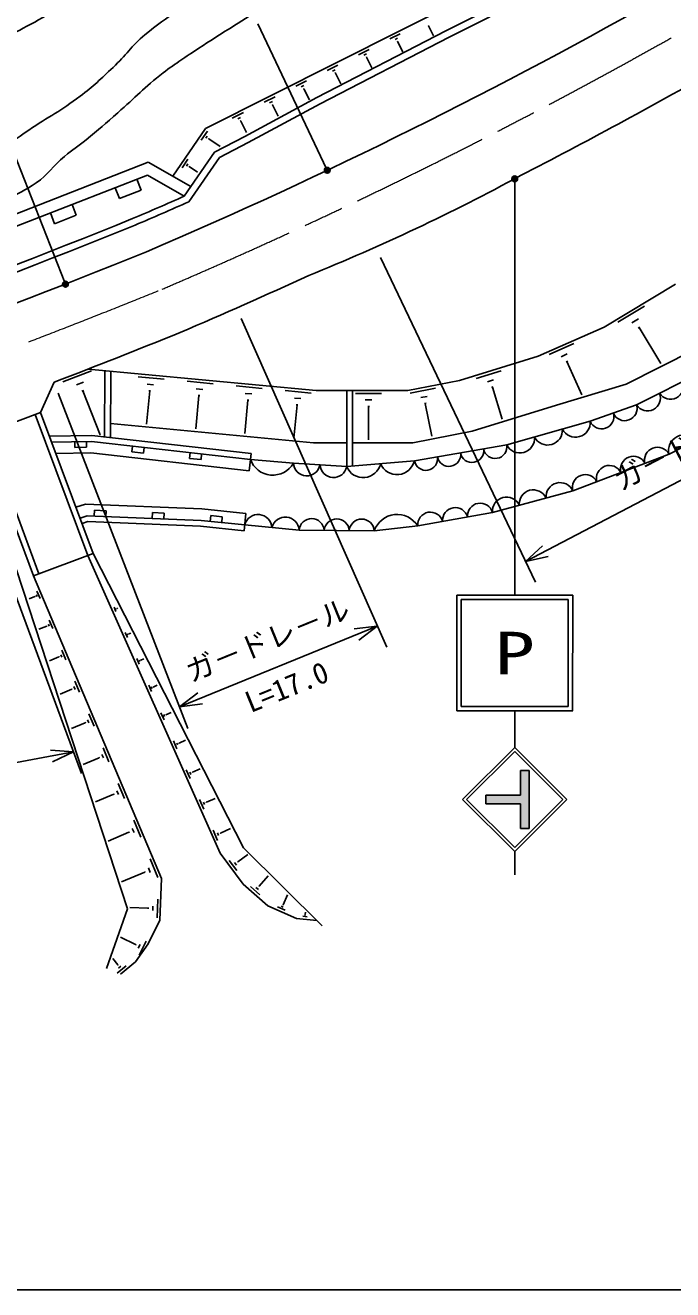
# Model space of a CAD drawing. Units: millimetres, scale not verified. Extents: x 40000 to 680000, y 20000 to 380000.
# Drawn here: x 496670 to 552498, y 205000 to 314125 of the extents above; entities that cross this region are included whole.
import ezdxf
from ezdxf.enums import TextEntityAlignment as Align

# ---------------------------------------------------------------- set-up
doc = ezdxf.new("R2010")
doc.units = ezdxf.units.MM
doc.header["$LTSCALE"] = 1000
doc.header["$PDMODE"] = 32
doc.header["$PDSIZE"] = 500
doc.linetypes.add('CHAIN', pattern=[18.5, 12, -1.5, 3.5, -1.5])
for name, color, linetype, lineweight in [('S-BGD', 7, 'Continuous', 25), ('S-BMK', 2, 'CHAIN', 13), ('S-STR-STRC', 7, 'Continuous', 25), ('S-TTL-BAND', 7, 'Continuous', 25)]:
    doc.layers.add(name, color=color, linetype=linetype, lineweight=lineweight)
doc.styles.add('@ＭＳ ゴシック', font='')
doc.styles.add('ＭＳ ゴシック', font='')
doc.styles.get('@ＭＳ ゴシック').set_extended_font_data('@MS Gothic')
doc.styles.get('ＭＳ ゴシック').set_extended_font_data('MS Gothic')

msp = doc.modelspace()

# ---------------------------------------------------------------- hatches: boundary and pattern name
at = {"layer": 'S-BGD'}
msp.add_hatch(color=256, dxfattribs=at).paths.add_polyline_path([(536373, 247684), (539373, 247684), (539373, 249809), (540123, 249809), (540123, 244809), (539373, 244809), (539373, 246934), (536373, 246934)])

# ---------------------------------------------------------------- linework, layer by layer
for p, q in [((512219, 305222), (548558, 323523)), ((532942, 313643), (546496, 320469)), ((533215, 313108), (546747, 319923)), ((521816, 307887), (532942, 313643)), ((528109, 312944), (529002, 313394)), ((531419, 314060), (531474, 314088)), ((531447, 314074), (531884, 313206)), ((522097, 307357), (533215, 313108)), ((528556, 312890), (528779, 313002)), ((528752, 312709), (528808, 312737)), ((528780, 312723), (529227, 311834)), ((525418, 311589), (526325, 312046)), ((525872, 311534), (526099, 311648)), ((526071, 311350), (526128, 311379)), ((526100, 311364), (526557, 310456)), ((522714, 310227), (523634, 310691)), ((523175, 310171), (523405, 310287)), ((523377, 309985), (523435, 310014)), ((523406, 309999), (523874, 309070)), ((519997, 308859), (520930, 309329)), ((520464, 308802), (520698, 308919)), ((515605, 304527), (521816, 307887)), ((517265, 307483), (518213, 307960)), ((520669, 308612), (520728, 308642)), ((520699, 308627), (521177, 307678)), ((515886, 303997), (522097, 307357)), ((517740, 307425), (517977, 307544)), ((517948, 307233), (518007, 307263)), ((517977, 307248), (518466, 306278)), ((514520, 306100), (515481, 306585)), ((515001, 306042), (515242, 306163)), ((515213, 305847), (515273, 305877)), ((515243, 305862), (515742, 304871)), ((509383, 301099), (512219, 305222)), ((511829, 304213), (512369, 304999)), ((512228, 304373), (512363, 304569)), ((512993, 303171), (515605, 304527)), ((512475, 304311), (512509, 304360)), ((512492, 304336), (513468, 303664)), ((513403, 302707), (515886, 303997)), ((485817, 293911), (507279, 302301)), ((507279, 302301), (510952, 300203)), ((510185, 301824), (510696, 302566)), ((510383, 299376), (512993, 303171)), ((510781, 298896), (513403, 302707)), ((486729, 293194), (507198, 301196)), ((507198, 301196), (510383, 299376)), ((510562, 301975), (510690, 302160)), ((510795, 301917), (510827, 301963)), ((510811, 301940), (511512, 301458)), ((504425, 300111), (504789, 299180)), ((506652, 299908), (506288, 300840)), ((504789, 299180), (506652, 299908)), ((498837, 297927), (499201, 296996)), ((501064, 297724), (500700, 298655)), ((499201, 296996), (501064, 297724)), ((552730, 291773), (546580, 288083)), ((547762, 288501), (550064, 289883)), ((548971, 288444), (549546, 288789)), ((546580, 288083), (540895, 285557)), ((549532, 287998), (549676, 288084)), ((549604, 288041), (551467, 284935)), ((541834, 285701), (543968, 286649)), ((548481, 283141), (554364, 286124)), ((540895, 285557), (534114, 283463)), ((542871, 285523), (543405, 285760)), ((543308, 285078), (543442, 285137)), ((543375, 285108), (544653, 282232)), ((499897, 283341), (502392, 284314)), ((521747, 282598), (502089, 284457)), ((503535, 284320), (503505, 278588)), ((504034, 284273), (504005, 278531)), ((506391, 283799), (508631, 283587)), ((535546, 283643), (537699, 284308)), ((549386, 281357), (555348, 284381)), ((499147, 283317), (497985, 280713)), ((501076, 283083), (501700, 283326)), ((507178, 283160), (507738, 283107)), ((510623, 283399), (512865, 283187)), ((511411, 282759), (511971, 282706)), ((514856, 282999), (517099, 282787)), ((534114, 283463), (529659, 282598)), ((529848, 282380), (532057, 282809)), ((536519, 283355), (537058, 283521)), ((536887, 282879), (537022, 282920)), ((536955, 282900), (537805, 280145)), ((542478, 281336), (548481, 283141)), ((501553, 282550), (501709, 282611)), ((501631, 282581), (503112, 278783)), ((507405, 282573), (507134, 279709)), ((507335, 282580), (507475, 282566)), ((511638, 282172), (511367, 279306)), ((511568, 282179), (511708, 282165)), ((515872, 281771), (515601, 278903)), ((515644, 282358), (516205, 282305)), ((515802, 281778), (515942, 281765)), ((519091, 282598), (521335, 282386)), ((519880, 281958), (520441, 281905)), ((529659, 282598), (521747, 282598)), ((524386, 282598), (524386, 276034)), ((524886, 282598), (524886, 276077)), ((525147, 282348), (527397, 282348)), ((525991, 281786), (526554, 281786)), ((530783, 281989), (531336, 282096)), ((492833, 278788), (497985, 280713)), ((497517, 280538), (502067, 268360)), ((497985, 280713), (502535, 268535)), ((520107, 281370), (519836, 278500)), ((520037, 281377), (520177, 281363)), ((526202, 281223), (526343, 281223)), ((526272, 281223), (526272, 278348)), ((531098, 281477), (531236, 281504)), ((531167, 281490), (531714, 278668)), ((542478, 281336), (535209, 279091)), ((545382, 279952), (549386, 281357)), ((559170, 280724), (552183, 277097)), ((521535, 278098), (504011, 279755)), ((538185, 277908), (545382, 279952)), ((492833, 278788), (497383, 266610)), ((493301, 278963), (497851, 266785)), ((498754, 278656), (502396, 278714)), ((502396, 278714), (516134, 277155)), ((535209, 279091), (530092, 278098)), ((498939, 278159), (502371, 278213)), ((499311, 277165), (502323, 277212)), ((500939, 278191), (500947, 277691)), ((500947, 277691), (501947, 277706)), ((501947, 277706), (501939, 278206)), ((502323, 277212), (515965, 275664)), ((502371, 278213), (516078, 276658)), ((505916, 277811), (505860, 277314)), ((505860, 277314), (506853, 277201)), ((506853, 277201), (506910, 277698)), ((510884, 277247), (510828, 276751)), ((524386, 278098), (521535, 278098)), ((530092, 278098), (524886, 278098)), ((530220, 276545), (538185, 277908)), ((510828, 276751), (511822, 276638)), ((511822, 276638), (511878, 277135)), ((516078, 276658), (515965, 275664)), ((516134, 277155), (516078, 276658)), ((516078, 276658), (519786, 276332)), ((519786, 276332), (524386, 276034)), ((524386, 276034), (530220, 276545)), ((552183, 277097), (543888, 273945)), ((543888, 273945), (536961, 272073)), ((501041, 272535), (501861, 272809)), ((501391, 271598), (502003, 271803)), ((511899, 272389), (501861, 272809)), ((511827, 271391), (502003, 271803)), ((502642, 272276), (502621, 271777)), ((503641, 272234), (502642, 272276)), ((503620, 271735), (503641, 272234)), ((507638, 272067), (507617, 271567)), ((508637, 272025), (507638, 272067)), ((508616, 271525), (508637, 272025)), ((515695, 271998), (511899, 272389)), ((512660, 271808), (512609, 271310)), ((513655, 271705), (512660, 271808)), ((515695, 271998), (515542, 270506)), ((536961, 272073), (530510, 270913)), ((501566, 271129), (502074, 271299)), ((511791, 270892), (502074, 271299)), ((515542, 270506), (511791, 270892)), ((515593, 271003), (511827, 271391)), ((513604, 271208), (513655, 271705)), ((520283, 270556), (515593, 271003)), ((530510, 270913), (526764, 270497)), ((526764, 270497), (520283, 270556)), ((497383, 266610), (502535, 268535)), ((515499, 243123), (502535, 268535)), ((502067, 268360), (513469, 242668)), ((505473, 237857), (495912, 267128)), ((497383, 266610), (508415, 240491)), ((497676, 265273), (497940, 264649)), ((497496, 264829), (496994, 264617)), ((497488, 264849), (497504, 264810)), ((497619, 264973), (497685, 264817)), ((504483, 263532), (504323, 263893)), ((504513, 263708), (504473, 263798)), ((504588, 263781), (504578, 263804)), ((504583, 263793), (504657, 263826)), ((498513, 262275), (497850, 261995)), ((498504, 262298), (498523, 262252)), ((498657, 262443), (498734, 262261)), ((498724, 262793), (499031, 262065)), ((505479, 261289), (505292, 261710)), ((505514, 261493), (505467, 261599)), ((505602, 261580), (505590, 261606)), ((505596, 261593), (505759, 261665)), ((499739, 259805), (499828, 259595)), ((499816, 260207), (500170, 259370)), ((499574, 259611), (498744, 259261)), ((499563, 259638), (499585, 259585)), ((506502, 258983), (506287, 259467)), ((506542, 259218), (506488, 259339)), ((506643, 259317), (506629, 259348)), ((506636, 259333), (506892, 259446)), ((500681, 256833), (499675, 256409)), ((500668, 256863), (500693, 256804)), ((500868, 257053), (500969, 256815)), ((500955, 257510), (501357, 256559)), ((507553, 256615), (507310, 257163)), ((507599, 256881), (507538, 257018)), ((507713, 256993), (507698, 257028)), ((507705, 257010), (508055, 257166)), ((502144, 254696), (502595, 253627)), ((508633, 254182), (508360, 254795)), ((508684, 254480), (508616, 254633)), ((508812, 254605), (508795, 254644)), ((508803, 254625), (509250, 254823)), ((501835, 253936), (500647, 253434)), ((501821, 253969), (501849, 253903)), ((502046, 254183), (502159, 253915)), ((509742, 251681), (509440, 252363)), ((509799, 252013), (509724, 252183)), ((509941, 252152), (509922, 252195)), ((509932, 252173), (510478, 252416)), ((503274, 251189), (503400, 250891)), ((503383, 251762), (503887, 250570)), ((534373, 247309), (538873, 251809)), ((534727, 247310), (538873, 251456)), ((543373, 247309), (538873, 251809)), ((543020, 247309), (538873, 251456)), ((503038, 250914), (501660, 250332)), ((503023, 250951), (503054, 250877)), ((511091, 249655), (511740, 249943)), ((510882, 249113), (510549, 249864)), ((510945, 249478), (510862, 249665)), ((511102, 249631), (511081, 249678)), ((540123, 249809), (539373, 249809)), ((539373, 247684), (539373, 249809)), ((540123, 244809), (540123, 249809)), ((504294, 247763), (502717, 247097)), ((504276, 247804), (504311, 247721)), ((504554, 248067), (504694, 247737)), ((504675, 248702), (505233, 247381)), ((512054, 246474), (511689, 247296)), ((512122, 246873), (512031, 247079)), ((512294, 247042), (512271, 247093)), ((512282, 247067), (513036, 247402)), ((534374, 247309), (538873, 242809)), ((534727, 247310), (538873, 243163)), ((536373, 246934), (536373, 247684)), ((539373, 247684), (536373, 247684)), ((539373, 246934), (536373, 246934)), ((538873, 242809), (543373, 247309)), ((538873, 243163), (543020, 247309)), ((539373, 244809), (539373, 246934)), ((505603, 244476), (503819, 243722)), ((505584, 244521), (505622, 244430)), ((505890, 244811), (506044, 244447)), ((506023, 245511), (506638, 244055)), ((513257, 243762), (512860, 244658)), ((513506, 244409), (514368, 244791)), ((540123, 244809), (539373, 244809)), ((513332, 244198), (513232, 244421)), ((513518, 244381), (513494, 244437)), ((513469, 242668), (515470, 239988)), ((515006, 241921), (515847, 242548)), ((522268, 236413), (515499, 243123)), ((538874, 242809), (538874, 240809)), ((507283, 241415), (507452, 241017)), ((507429, 242182), (508103, 240587)), ((514898, 241172), (514258, 242029)), ((514872, 241653), (514712, 241868)), ((515026, 241894), (514986, 241947)), ((506968, 241048), (504969, 240203)), ((506947, 241097), (506990, 240998)), ((508415, 240491), (508271, 236879)), ((516842, 239838), (517604, 240709)), ((515470, 239988), (517580, 238142)), ((516893, 239075), (516079, 239787)), ((516766, 239546), (516562, 239724)), ((516868, 239816), (516817, 239861)), ((518895, 238219), (519274, 239068)), ((507266, 237931), (505674, 237995)), ((507268, 237981), (507264, 237882)), ((507671, 238114), (507655, 237717)), ((508093, 238695), (508029, 237104)), ((517580, 238142), (520070, 237028)), ((519075, 237747), (518423, 238039)), ((518903, 238020), (518740, 238093)), ((518915, 238210), (518874, 238228)), ((503686, 232733), (505473, 237857)), ((508271, 236879), (507259, 234857)), ((520070, 237028), (521815, 236862)), ((520966, 237194), (520609, 237228)), ((520841, 237296), (520751, 237305)), ((520816, 237389), (520793, 237391)), ((520805, 237390), (520822, 237574)), ((506184, 234782), (504889, 235430)), ((506203, 234820), (506165, 234744)), ((507259, 234857), (506181, 233306)), ((506563, 234782), (506412, 234479)), ((507094, 235085), (506487, 233872)), ((504654, 233030), (504206, 233576)), ((505365, 232960), (504584, 232320)), ((504679, 233050), (504630, 233010)), ((504912, 232915), (504717, 232755)), ((506181, 233306), (504866, 232228))]:
    msp.add_line(p, q, dxfattribs=at)
for centre, radius, start, end in [((331332, 705017), 446500, 293.18453, 299.65754), ((331332, 705017), 454300, 297.25444, 299.65754), ((454221, 457890), 178376, 292.02824, 298.51527), ((331332, 705017), 443400, 293.18847, 293.81676), ((331332, 705017), 444000, 293.18771, 293.83872), ((247819, 934580), 687437, 287.92081, 292.05279), ((247819, 934580), 688037, 287.92094, 292.05329), ((247819, 934580), 690537, 287.93392, 292.05534), ((331332, 705017), 454050, 293.17488, 294.70803), ((248490, 934764), 698006, 291.04521, 292.00454), ((552315, 282971), 1120, 212.74578, 21.03726), ((550328, 281963), 1120, 212.74578, 21.03726), ((546363, 280360), 1062, 202.62161, 16.06704), ((548365, 281063), 1062, 202.62161, 16.06704), ((544115, 279849), 1271, 207.06161, 4.64999), ((539317, 278486), 1271, 207.06161, 4.64999), ((541716, 279167), 1271, 207.06161, 4.64999), ((553491, 277424), 1349, 40.8122, 194.05987), ((533205, 277066), 1010, 190.27801, 9.14313), ((535196, 277406), 1010, 190.27801, 9.14313), ((537188, 277747), 1010, 190.27801, 9.14313), ((551185, 276601), 1114, 26.42286, 195.18354), ((518007, 277353), 2051, 199.80358, 330.13654), ((520946, 276409), 1162, 183.82211, 348.76103), ((523246, 276260), 1162, 183.82211, 348.76103), ((525804, 276624), 1536, 202.5981, 347.41357), ((528721, 276879), 1536, 202.5981, 347.41357), ((531214, 276725), 1010, 190.27801, 9.14313), ((547038, 275025), 1114, 26.42286, 195.18354), ((549111, 275813), 1114, 26.42286, 195.18354), ((544964, 274237), 1114, 26.42286, 195.18354), ((540476, 272820), 1212, 24.43572, 185.82468), ((542785, 273444), 1212, 24.43572, 185.82468), ((535902, 271788), 1096, 15.02607, 185.35118), ((538167, 272196), 1212, 24.43572, 185.82468), ((516749, 270715), 1191, 3.13937, 165.97139), ((528735, 269826), 2082, 31.4835, 161.19688), ((531602, 271015), 1096, 15.02607, 185.35118), ((533752, 271402), 1096, 15.02607, 185.35118), ((519094, 270491), 1191, 3.13937, 165.97139), ((521362, 270466), 1083, 3.72191, 175.22682), ((523523, 270446), 1083, 3.72191, 175.22682), ((525683, 270427), 1083, 3.72191, 175.22682)]:
    msp.add_arc(centre, radius, start, end, dxfattribs=at)
for points, knots in [([(541619, 335710), (539604, 335007), (539063, 334808), (537444, 334178), (535290, 333338), (534108, 332804), (531998, 331859), (530598, 331231), (529838, 330826), (528450, 330172), (527067, 329521), (526232, 329273), (524901, 328521), (523758, 327875), (523263, 327280), (522125, 326624), (520844, 325884), (520071, 325568), (518717, 324972), (517261, 324332), (516386, 324118), (514922, 323496), (513227, 322777), (512286, 322348), (510636, 321529), (508981, 320707), (508087, 320181), (506455, 319315), (504697, 318383), (503703, 317880), (501957, 316926), (500065, 315892), (499044, 315241), (497144, 314221), (495310, 313237), (494254, 312741), (492401, 311796), (490755, 310958), (489887, 310371), (488184, 309653), (485660, 308589), (484217, 308035), (481579, 307299), (479517, 306724), (478355, 306388), (476238, 306069), (473333, 305631), (472165, 305751), (468719, 305894)], [0, 0, 0, 0, 1, 1, 1, 2, 2, 2, 3, 3, 3, 4, 4, 4, 5, 5, 5, 6, 6, 6, 7, 7, 7, 8, 8, 8, 9, 9, 9, 10, 10, 10, 11, 11, 11, 12, 12, 12, 13, 13, 13, 14, 14, 14, 15, 15, 15, 16, 16, 16, 16]), ([(455157, 300413), (456885, 299498), (457464, 299225), (459022, 298656), (460985, 297939), (462151, 297678), (464222, 297391), (466085, 297133), (467157, 297198), (469036, 297285), (470889, 297371), (471915, 297604), (473744, 297918), (477068, 298489), (478885, 299040), (482176, 299780), (484333, 300265), (485551, 300497), (487692, 301045), (488989, 301377), (489729, 301526), (490995, 301958), (492237, 302383), (492967, 302566), (494122, 303188), (495299, 303822), (495854, 304348), (496968, 305086), (498695, 306229), (499737, 306762), (501395, 308002), (502579, 308887), (503164, 309485), (504241, 310496), (505359, 311546), (505813, 312315), (506982, 313307), (508060, 314222), (508733, 314649), (509898, 315450), (511802, 316760), (512905, 317439), (514852, 318683), (516261, 319583), (517028, 320123), (518471, 320967), (520805, 322332), (522129, 323067), (524514, 324340), (525852, 325053), (526556, 325553), (527958, 326132), (530574, 327212), (532102, 327657), (534774, 328591), (536171, 329079), (536964, 329323), (538358, 329821), (540497, 330584), (541181, 330870), (543786, 331904)], [0, 0, 0, 0, 1, 1, 1, 2, 2, 2, 3, 3, 3, 4, 4, 4, 5, 5, 5, 6, 6, 6, 7, 7, 7, 8, 8, 8, 9, 9, 9, 10, 10, 10, 11, 11, 11, 12, 12, 12, 13, 13, 13, 14, 14, 14, 15, 15, 15, 16, 16, 16, 17, 17, 17, 18, 18, 18, 19, 19, 19, 20, 20, 20, 20]), ([(437527, 280576), (438027, 280988), (438171, 281136), (438557, 281523), (439413, 282380), (439767, 282979), (440456, 283976), (441195, 285045), (441463, 285742), (442237, 286785), (442916, 287701), (443287, 288241), (444136, 289001), (444967, 289745), (445461, 290209), (446510, 290584), (447579, 290966), (448264, 290905), (449399, 290901), (450490, 290897), (451095, 290737), (452169, 290545), (453073, 290383), (453556, 290171), (454464, 290030), (455613, 289852), (456269, 289779), (457432, 289793), (458596, 289807), (459249, 289890), (460399, 290070), (461514, 290244), (462117, 290456), (463209, 290742), (464950, 291199), (465889, 291593), (467641, 292009), (469387, 292423), (470383, 292573), (472152, 292879), (473416, 293098), (474137, 293146), (475396, 293394), (477585, 293825), (478772, 294238), (480936, 294779), (482791, 295242), (483841, 295459), (485685, 295966), (488296, 296684), (489737, 297168), (492293, 298063), (493374, 298441), (493988, 298640), (495023, 299131), (496054, 299620), (496659, 299863), (497595, 300516), (498671, 301267), (499040, 301971), (500049, 302811), (500752, 303397), (501197, 303660), (501908, 304236), (502999, 305119), (503579, 305651), (504639, 306570), (506178, 307905), (506934, 308781), (508556, 310013), (509724, 310900), (510420, 311341), (511643, 312150), (513584, 313435), (514714, 314089), (516668, 315355), (518578, 316593), (519618, 317333), (521535, 318560), (522716, 319316), (523379, 319738), (524582, 320459), (526008, 321314), (526805, 321797), (528262, 322596), (529844, 323464), (530727, 323965), (532377, 324693), (534334, 325556), (535446, 326019), (537482, 326672), (538764, 327083), (539502, 327248), (540806, 327582), (542676, 328061), (543303, 328181), (545628, 328669)], [0, 0, 0, 0, 1, 1, 1, 2, 2, 2, 3, 3, 3, 4, 4, 4, 5, 5, 5, 6, 6, 6, 7, 7, 7, 8, 8, 8, 9, 9, 9, 10, 10, 10, 11, 11, 11, 12, 12, 12, 13, 13, 13, 14, 14, 14, 15, 15, 15, 16, 16, 16, 17, 17, 17, 18, 18, 18, 19, 19, 19, 20, 20, 20, 21, 21, 21, 22, 22, 22, 23, 23, 23, 24, 24, 24, 25, 25, 25, 26, 26, 26, 27, 27, 27, 28, 28, 28, 29, 29, 29, 30, 30, 30, 31, 31, 31, 32, 32, 32, 32])]:
    msp.add_open_spline(points, degree=3, knots=knots, dxfattribs=at)
at = {"layer": 'S-BMK'}
for centre, radius, start, end in [((331332, 705017), 450000, 293.18013, 299.56205), ((247819, 934580), 694037, 287.98414, 292.05819)]:
    msp.add_arc(centre, radius, start, end, dxfattribs=at)
at = {"layer": 'S-STR-STRC'}
for p, q in [((522645, 301746), (516709, 314259)), ((500072, 291928), (495012, 304820)), ((538873, 300731), (538873, 264952)), ((527295, 294074), (540657, 266052)), ((515297, 288811), (527835, 260446)), ((570981, 284144), (539796, 267857)), ((499507, 282384), (510674, 253448)), ((490605, 279028), (501525, 249542)), ((541269, 269211), (539796, 267857)), ((539796, 267857), (541748, 268293)), ((543873, 264952), (533873, 264952)), ((533873, 264952), (533873, 254952)), ((543480, 264559), (534266, 264559)), ((534266, 264559), (534266, 255345)), ((543480, 255345), (543480, 264559)), ((543872, 254953), (543873, 264952)), ((509954, 255314), (527026, 262275)), ((527026, 262275), (525042, 262025)), ((525433, 261066), (527026, 262275)), ((511547, 256523), (509954, 255314)), ((509954, 255314), (511938, 255564)), ((543873, 254952), (533873, 254952)), ((543480, 255345), (534266, 255345)), ((538873, 254952), (538873, 251809)), ((357471, 224776), (500831, 251417)), ((500831, 251417), (498837, 251573)), ((499026, 250556), (500831, 251417))]:
    msp.add_line(p, q, dxfattribs=at)
for centre, radius in [((522709, 301610), 150), ((522709, 301610), 120), ((522709, 301610), 90), ((522709, 301610), 60), ((522709, 301610), 30), ((538873, 300881), 150), ((538873, 300881), 120), ((538873, 300881), 90), ((538873, 300881), 60), ((538873, 300881), 30), ((500127, 291788), 150), ((500127, 291788), 120), ((500127, 291788), 90), ((500127, 291788), 60), ((500127, 291788), 30)]:
    msp.add_circle(centre, radius, dxfattribs=at)
for p in [(522709, 301610), (538873, 300881), (500127, 291788)]:
    msp.add_point(p, dxfattribs=at)
at = {"layer": 'S-TTL-BAND'}
msp.add_line((40000, 205000), (579000, 205000), dxfattribs=at)

# ---------------------------------------------------------------- texts
at = {"layer": 'S-STR-STRC', "style": 'ＭＳ ゴシック'}
for rotation, p in [(27.576, (554926, 276887)), (22.181, (518112, 259721))]:
    msp.add_text('ガ－ドレ－ル', height=1833, rotation=rotation, dxfattribs=at).set_placement(p, align=Align.BOTTOM_CENTER)
at = {"layer": 'S-STR-STRC', "style": 'ＭＳ ゴシック', "width": 1.4}
msp.add_text('P', height=3666, dxfattribs=at).set_placement((538873, 259952), align=Align.MIDDLE_CENTER)
at = {"layer": 'S-STR-STRC', "style": '@ＭＳ ゴシック'}
msp.add_text('L=17.0', height=1833, rotation=22.181, dxfattribs=at).set_placement((518868, 257869), align=Align.TOP_CENTER)

doc.saveas('drawing.dxf')
